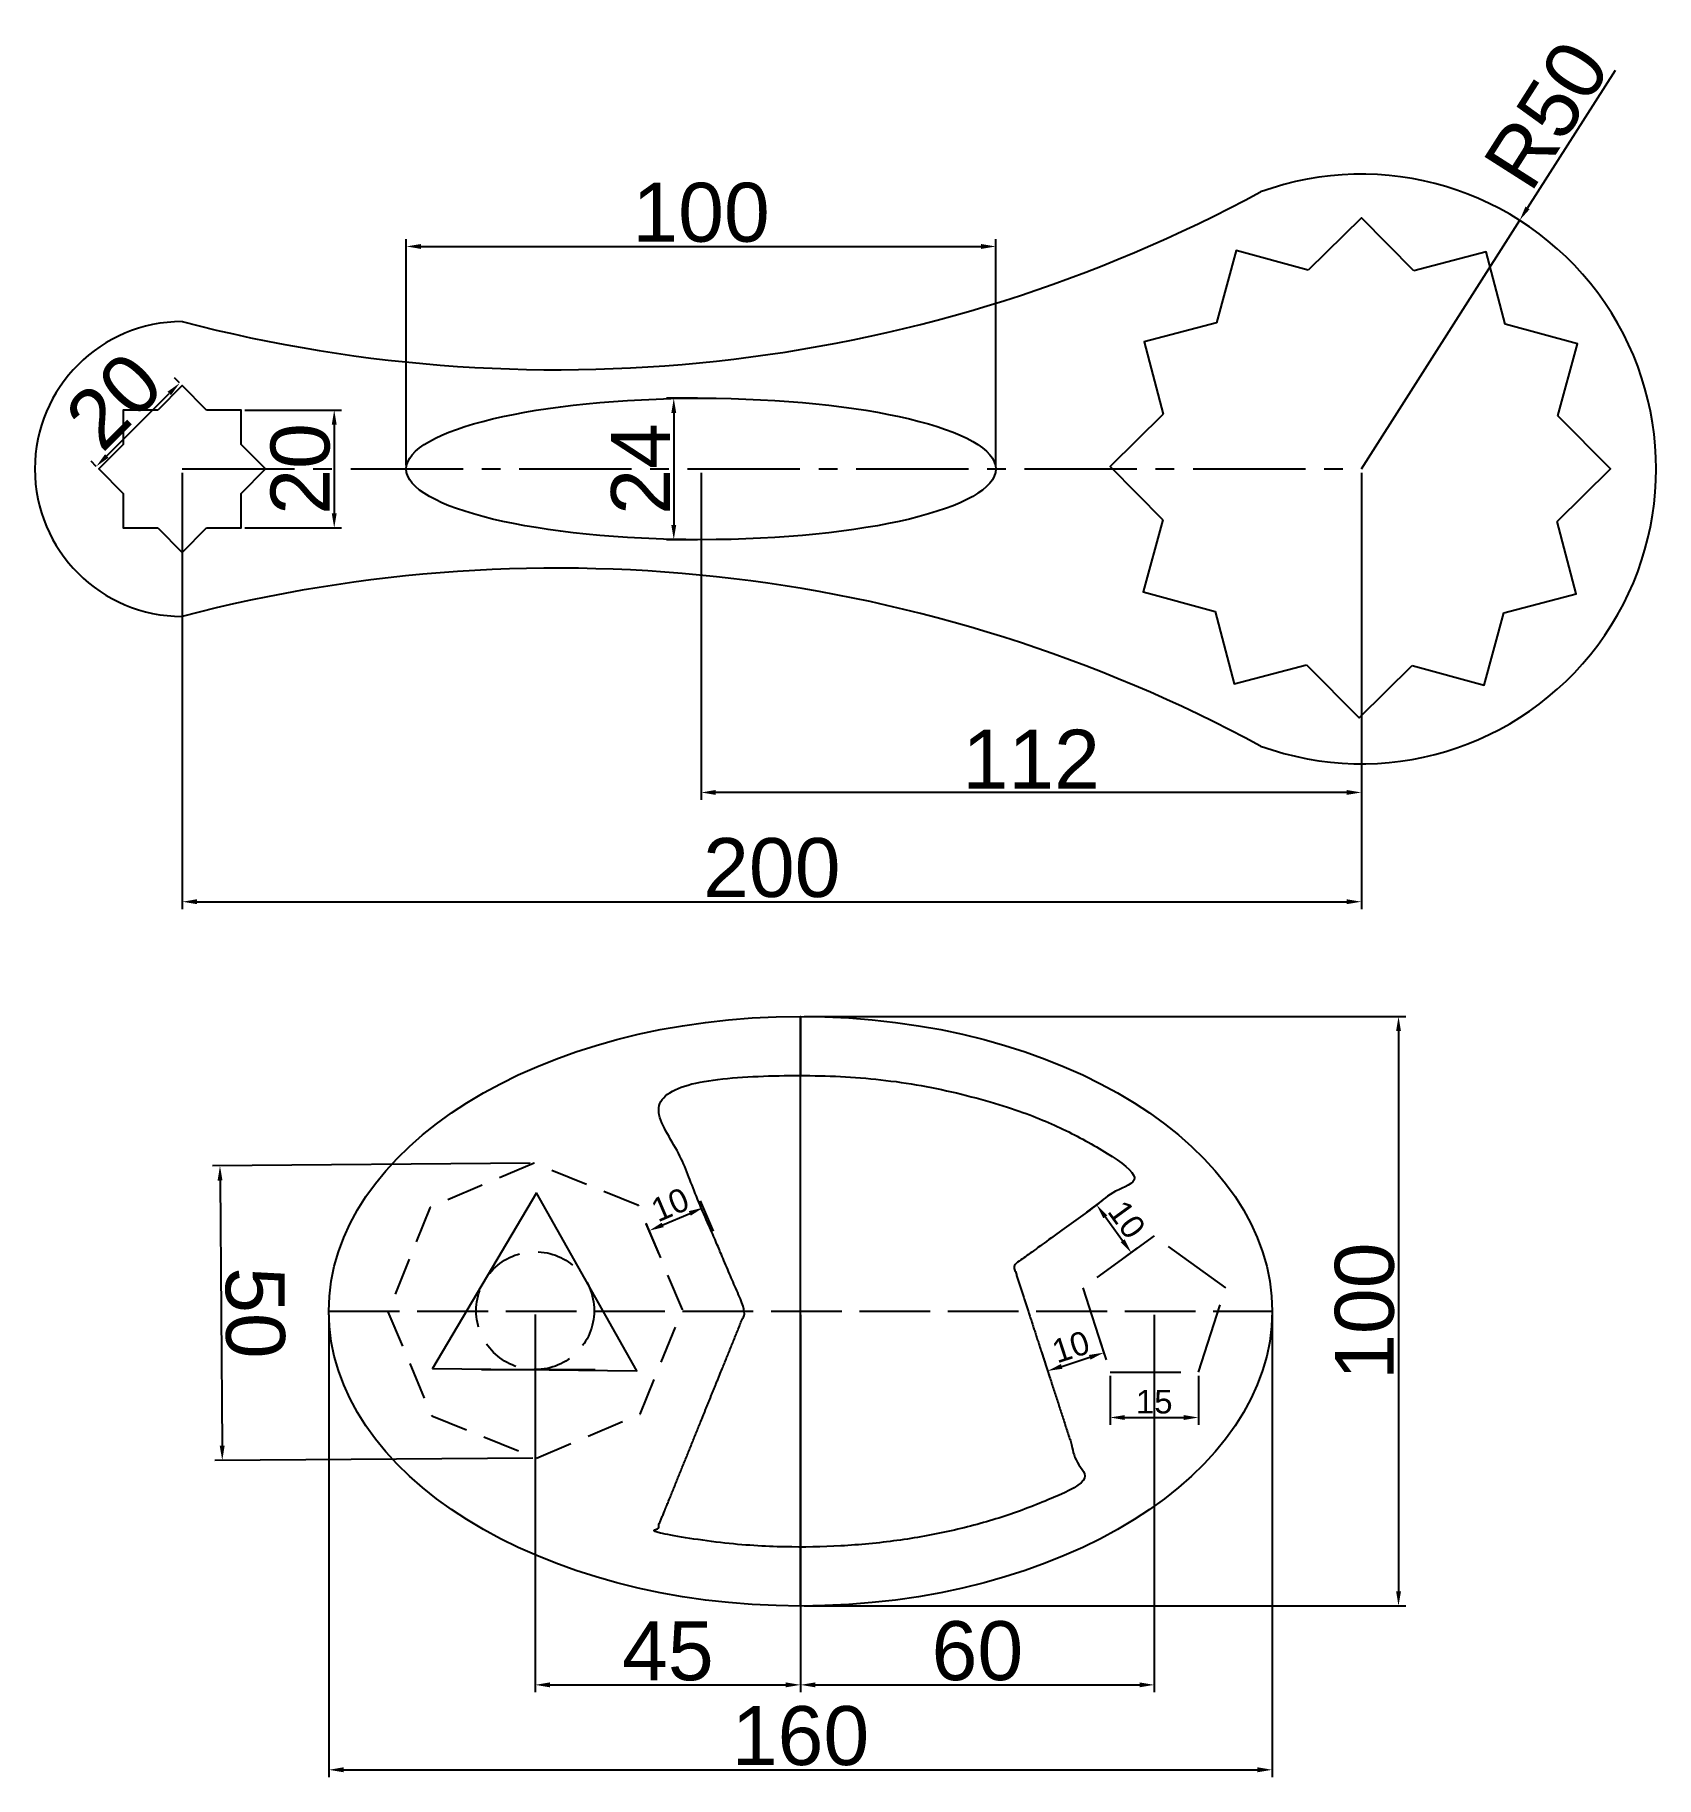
# Model space of a CAD drawing. Header units: millimetres. Extents: x 501 to 776, y 226 to 522.
import ezdxf

# ---------------------------------------------------------------- set-up
doc = ezdxf.new("R2010")
doc.units = ezdxf.units.MM
for name, pattern in [('ACAD_ISO02W100', [15, 12, -3]), ('CENTER2', [28.575, 19.05, -3.175, 3.175, -3.175]), ('DASHED2', [9.525, 6.35, -3.175])]:
    doc.linetypes.add(name, pattern=pattern)
doc.styles.get("Standard").update_dxf_attribs({"font": 'arial.ttf'})
doc.dimstyles.new('ISO-25', dxfattribs={"dimtxt": 2.5, "dimasz": 2.5, "dimexe": 1.25, "dimexo": 0.625, "dimtad": 1, "dimtxsty": 'Standard', "dimcen": 2.5, "dimadec": 0, "dimazin": 0, "dimtfac": 1, "dimtmove": 0, "dimatfit": 3, "dimfxl": 1, "dimarcsym": 0})

# ---------------------------------------------------------------- blocks, each defined once
blk = doc.blocks.new('*D20')
at = {"color": 0, "linetype": 'Continuous', "lineweight": -2, "transparency": 16777216}
for p, q in [((526.28, 447.72), (526.28, 373.7)), ((726.28, 447.72), (726.28, 373.7)), ((528.78, 374.95), (723.78, 374.95))]:
    blk.add_line(p, q, dxfattribs=at)
at = {"color": 0, "linetype": 'Continuous', "transparency": 16777216}
for points in [[(528.78, 375.37), (528.78, 374.54), (526.28, 374.95)], [(723.78, 375.37), (723.78, 374.54), (726.28, 374.95)]]:
    blk.add_solid(points, dxfattribs=at)
at = {"layer": 'Defpoints', "color": 0, "linetype": 'Continuous', "transparency": 16777216}
for p in [(526.28, 448.35), (726.28, 448.35), (726.28, 374.95)]:
    blk.add_point(p, dxfattribs=at)
at = {"color": 0, "linetype": 'Continuous', "transparency": 16777216, "insert": (626.28, 380.68), "char_height": 10, "attachment_point": 5}
blk.add_mtext('200', dxfattribs=at)
blk = doc.blocks.new('*D21')
at = {"color": 0, "linetype": 'Continuous', "lineweight": -2, "transparency": 16777216}
for p, q in [((564.28, 448.97), (564.28, 487.34)), ((566.78, 486.09), (661.78, 486.09)), ((664.28, 448.97), (664.28, 487.34))]:
    blk.add_line(p, q, dxfattribs=at)
at = {"color": 0, "linetype": 'Continuous', "transparency": 16777216}
for points in [[(566.78, 486.5), (566.78, 485.67), (564.28, 486.09)], [(661.78, 486.5), (661.78, 485.67), (664.28, 486.09)]]:
    blk.add_solid(points, dxfattribs=at)
at = {"layer": 'Defpoints', "color": 0, "linetype": 'Continuous', "transparency": 16777216}
for p in [(664.28, 486.09), (564.28, 448.35), (664.28, 448.35)]:
    blk.add_point(p, dxfattribs=at)
at = {"color": 0, "linetype": 'Continuous', "transparency": 16777216, "insert": (614.28, 491.82), "char_height": 10, "attachment_point": 5}
blk.add_mtext('100', dxfattribs=at)
blk = doc.blocks.new('*D22')
at = {"color": 0, "linetype": 'Continuous', "lineweight": -2, "transparency": 16777216}
for p, q in [((613.66, 460.35), (608.4, 460.35)), ((609.65, 457.85), (609.65, 438.85)), ((613.66, 436.35), (608.4, 436.35))]:
    blk.add_line(p, q, dxfattribs=at)
at = {"color": 0, "linetype": 'Continuous', "transparency": 16777216}
for points in [[(609.24, 457.85), (610.07, 457.85), (609.65, 460.35)], [(609.24, 438.85), (610.07, 438.85), (609.65, 436.35)]]:
    blk.add_solid(points, dxfattribs=at)
at = {"layer": 'Defpoints', "color": 0, "linetype": 'Continuous', "transparency": 16777216}
for p in [(614.28, 460.35), (609.65, 436.35), (614.28, 436.35)]:
    blk.add_point(p, dxfattribs=at)
at = {"color": 0, "linetype": 'Continuous', "transparency": 16777216, "insert": (604.01, 448.35), "char_height": 10, "attachment_point": 5, "rotation": 90}
blk.add_mtext('24', dxfattribs=at)
blk = doc.blocks.new('*D23')
at = {"color": 0, "linetype": 'Continuous', "lineweight": -2, "transparency": 16777216}
for p, q in [((536.91, 458.35), (553.31, 458.35)), ((552.06, 455.85), (552.06, 440.85)), ((536.91, 438.35), (553.31, 438.35))]:
    blk.add_line(p, q, dxfattribs=at)
at = {"color": 0, "linetype": 'Continuous', "transparency": 16777216}
for points in [[(551.64, 455.85), (552.48, 455.85), (552.06, 458.35)], [(551.64, 440.85), (552.48, 440.85), (552.06, 438.35)]]:
    blk.add_solid(points, dxfattribs=at)
at = {"layer": 'Defpoints', "color": 0, "linetype": 'Continuous', "transparency": 16777216}
for p in [(536.28, 458.35), (536.28, 438.35), (552.06, 438.35)]:
    blk.add_point(p, dxfattribs=at)
at = {"color": 0, "linetype": 'Continuous', "transparency": 16777216, "insert": (546.33, 448.35), "char_height": 10, "attachment_point": 5, "rotation": 90}
blk.add_mtext('20', dxfattribs=at)
blk = doc.blocks.new('*D24')
at = {"color": 0, "linetype": 'Continuous', "lineweight": -2, "transparency": 16777216}
for p, q in [((513.47, 450.55), (524.08, 461.15)), ((525.84, 462.93), (524.96, 463.81)), ((511.7, 448.79), (510.82, 449.66))]:
    blk.add_line(p, q, dxfattribs=at)
at = {"color": 0, "linetype": 'Continuous', "transparency": 16777216}
for points in [[(523.78, 461.45), (524.37, 460.86), (525.85, 462.92)], [(513.18, 450.84), (513.77, 450.25), (511.7, 448.78)]]:
    blk.add_solid(points, dxfattribs=at)
at = {"layer": 'Defpoints', "color": 0, "linetype": 'Continuous', "transparency": 16777216}
for p in [(525.85, 462.92), (526.28, 462.49), (512.14, 448.35)]:
    blk.add_point(p, dxfattribs=at)
at = {"color": 0, "linetype": 'Continuous', "transparency": 16777216, "insert": (514.72, 459.9), "char_height": 10, "attachment_point": 5, "rotation": 45}
blk.add_mtext('20', dxfattribs=at)
blk = doc.blocks.new('*D18')
at = {"color": 0, "linetype": 'Continuous', "lineweight": -2, "transparency": 16777216}
for p, q in [((614.28, 447.72), (614.28, 392.23)), ((726.28, 447.72), (726.28, 392.23)), ((723.78, 393.48), (616.78, 393.48))]:
    blk.add_line(p, q, dxfattribs=at)
at = {"color": 0, "linetype": 'Continuous', "transparency": 16777216}
for points in [[(616.78, 393.9), (616.78, 393.07), (614.28, 393.48)], [(723.78, 393.9), (723.78, 393.07), (726.28, 393.48)]]:
    blk.add_solid(points, dxfattribs=at)
at = {"layer": 'Defpoints', "color": 0, "linetype": 'Continuous', "transparency": 16777216}
for p in [(614.28, 448.35), (726.28, 448.35), (614.28, 393.48)]:
    blk.add_point(p, dxfattribs=at)
at = {"color": 0, "linetype": 'Continuous', "transparency": 16777216, "insert": (670.28, 399.13), "char_height": 10, "attachment_point": 5}
blk.add_mtext('112', dxfattribs=at)
blk = doc.blocks.new('*D19')
at = {"color": 0, "linetype": 'Continuous', "lineweight": -2, "transparency": 16777216}
for p, q in [((769.3, 515.93), (754.47, 492.64)), ((726.28, 448.35), (753.13, 490.53))]:
    blk.add_line(p, q, dxfattribs=at)
at = {"color": 0, "linetype": 'Continuous', "transparency": 16777216}
blk.add_solid([(754.12, 492.86), (754.82, 492.41), (753.13, 490.53)], dxfattribs=at)
at = {"layer": 'Defpoints', "color": 0, "linetype": 'Continuous', "transparency": 16777216}
for p in [(753.13, 490.53), (726.28, 448.35)]:
    blk.add_point(p, dxfattribs=at)
at = {"color": 0, "linetype": 'Continuous', "transparency": 16777216, "insert": (757.72, 508.41), "char_height": 10, "attachment_point": 5, "rotation": 57.5237}
blk.add_mtext('R50', dxfattribs=at)
blk = doc.blocks.new('*D25')
at = {"color": 0, "linetype": 'Continuous', "lineweight": -2, "transparency": 16777216}
for p, q in [((551.15, 304.87), (551.15, 226.47)), ((711.15, 304.87), (711.15, 226.47)), ((553.65, 227.72), (708.65, 227.72))]:
    blk.add_line(p, q, dxfattribs=at)
at = {"color": 0, "linetype": 'Continuous', "transparency": 16777216}
for points in [[(553.65, 228.14), (553.65, 227.3), (551.15, 227.72)], [(708.65, 228.14), (708.65, 227.3), (711.15, 227.72)]]:
    blk.add_solid(points, dxfattribs=at)
at = {"layer": 'Defpoints', "color": 0, "linetype": 'Continuous', "transparency": 16777216}
for p in [(551.15, 305.5), (711.15, 305.5), (711.15, 227.72)]:
    blk.add_point(p, dxfattribs=at)
at = {"color": 0, "linetype": 'Continuous', "transparency": 16777216, "insert": (631.15, 233.45), "char_height": 10, "attachment_point": 5}
blk.add_mtext('160', dxfattribs=at)
blk = doc.blocks.new('*D26')
at = {"color": 0, "linetype": 'Continuous', "lineweight": -2, "transparency": 16777216}
for p, q in [((586.15, 304.96), (586.15, 240.87)), ((631.15, 304.87), (631.15, 240.87)), ((588.65, 242.12), (628.65, 242.12))]:
    blk.add_line(p, q, dxfattribs=at)
at = {"color": 0, "linetype": 'Continuous', "transparency": 16777216}
for points in [[(588.65, 242.54), (588.65, 241.71), (586.15, 242.12)], [(628.65, 242.54), (628.65, 241.71), (631.15, 242.12)]]:
    blk.add_solid(points, dxfattribs=at)
at = {"layer": 'Defpoints', "color": 0, "linetype": 'Continuous', "transparency": 16777216}
for p in [(586.15, 305.59), (631.15, 305.5), (631.15, 242.12)]:
    blk.add_point(p, dxfattribs=at)
at = {"color": 0, "linetype": 'Continuous', "transparency": 16777216, "insert": (608.65, 247.83), "char_height": 10, "attachment_point": 5}
blk.add_mtext('45', dxfattribs=at)
blk = doc.blocks.new('*D27')
at = {"color": 0, "linetype": 'Continuous', "lineweight": -2, "transparency": 16777216}
for p, q in [((631.15, 304.87), (631.15, 240.87)), ((691.15, 304.87), (691.15, 240.87)), ((633.65, 242.12), (688.65, 242.12))]:
    blk.add_line(p, q, dxfattribs=at)
at = {"color": 0, "linetype": 'Continuous', "transparency": 16777216}
for points in [[(633.65, 242.54), (633.65, 241.71), (631.15, 242.12)], [(688.65, 242.54), (688.65, 241.71), (691.15, 242.12)]]:
    blk.add_solid(points, dxfattribs=at)
at = {"layer": 'Defpoints', "color": 0, "linetype": 'Continuous', "transparency": 16777216}
for p in [(631.15, 305.5), (691.15, 305.5), (691.15, 242.12)]:
    blk.add_point(p, dxfattribs=at)
at = {"color": 0, "linetype": 'Continuous', "transparency": 16777216, "insert": (661.15, 247.85), "char_height": 10, "attachment_point": 5}
blk.add_mtext('60', dxfattribs=at)
blk = doc.blocks.new('*D28')
at = {"color": 0, "linetype": 'Continuous', "lineweight": -2, "transparency": 16777216}
for p, q in [((681.52, 301.71), (682.97, 297.27)), ((672.01, 298.62), (673.46, 294.18)), ((675.45, 296.14), (680.2, 297.69))]:
    blk.add_line(p, q, dxfattribs=at)
at = {"color": 0, "linetype": 'Continuous', "transparency": 16777216}
for points in [[(675.32, 296.54), (675.58, 295.74), (673.07, 295.37)], [(680.07, 298.08), (680.33, 297.29), (682.58, 298.46)]]:
    blk.add_solid(points, dxfattribs=at)
at = {"layer": 'Defpoints', "color": 0, "linetype": 'Continuous', "transparency": 16777216}
for p in [(681.33, 302.31), (671.82, 299.22), (682.58, 298.46)]:
    blk.add_point(p, dxfattribs=at)
at = {"color": 0, "linetype": 'Continuous', "transparency": 16777216, "insert": (677, 299.45), "char_height": 4, "attachment_point": 5, "rotation": 18}
blk.add_mtext('10', dxfattribs=at)
blk = doc.blocks.new('*D29')
at = {"color": 0, "linetype": 'Continuous', "lineweight": -2, "transparency": 16777216}
for p, q in [((679.71, 322.31), (682.39, 324.26)), ((685.79, 317.46), (682.85, 321.5)), ((685.58, 314.22), (688.27, 316.17))]:
    blk.add_line(p, q, dxfattribs=at)
at = {"color": 0, "linetype": 'Continuous', "transparency": 16777216}
for points in [[(683.19, 321.75), (682.51, 321.26), (681.38, 323.52)], [(686.13, 317.7), (685.45, 317.21), (687.26, 315.43)]]:
    blk.add_solid(points, dxfattribs=at)
at = {"layer": 'Defpoints', "color": 0, "linetype": 'Continuous', "transparency": 16777216}
for p in [(681.38, 323.52), (679.2, 321.94), (685.08, 313.85)]:
    blk.add_point(p, dxfattribs=at)
at = {"color": 0, "linetype": 'Continuous', "transparency": 16777216, "insert": (686.48, 321.05), "char_height": 4, "attachment_point": 5, "rotation": 306}
blk.add_mtext('10', dxfattribs=at)
blk = doc.blocks.new('*D30')
at = {"color": 0, "linetype": 'Continuous', "lineweight": -2, "transparency": 16777216}
for p, q in [((683.65, 294.55), (683.65, 286.22)), ((698.65, 294.55), (698.65, 286.22)), ((686.15, 287.47), (696.15, 287.47))]:
    blk.add_line(p, q, dxfattribs=at)
at = {"color": 0, "linetype": 'Continuous', "transparency": 16777216}
for points in [[(686.15, 287.88), (686.15, 287.05), (683.65, 287.47)], [(696.15, 287.88), (696.15, 287.05), (698.65, 287.47)]]:
    blk.add_solid(points, dxfattribs=at)
at = {"layer": 'Defpoints', "color": 0, "linetype": 'Continuous', "transparency": 16777216}
for p in [(683.65, 295.18), (698.65, 295.18), (698.65, 287.47)]:
    blk.add_point(p, dxfattribs=at)
at = {"color": 0, "linetype": 'Continuous', "transparency": 16777216, "insert": (691.15, 290.13), "char_height": 4, "attachment_point": 5}
blk.add_mtext('15', dxfattribs=at)
blk = doc.blocks.new('*D31')
at = {"color": 0, "linetype": 'Continuous', "lineweight": -2, "transparency": 16777216}
for p, q in [((631.77, 355.5), (733.83, 355.5)), ((732.58, 353), (732.58, 258)), ((631.77, 255.5), (733.83, 255.5))]:
    blk.add_line(p, q, dxfattribs=at)
at = {"color": 0, "linetype": 'Continuous', "transparency": 16777216}
for points in [[(732.17, 353), (733, 353), (732.58, 355.5)], [(732.17, 258), (733, 258), (732.58, 255.5)]]:
    blk.add_solid(points, dxfattribs=at)
at = {"layer": 'Defpoints', "color": 0, "linetype": 'Continuous', "transparency": 16777216}
for p in [(631.15, 355.5), (631.15, 255.5), (732.58, 255.5)]:
    blk.add_point(p, dxfattribs=at)
at = {"color": 0, "linetype": 'Continuous', "transparency": 16777216, "insert": (726.85, 305.5), "char_height": 10, "attachment_point": 5, "rotation": 90}
blk.add_mtext('100', dxfattribs=at)
blk = doc.blocks.new('*D32')
at = {"color": 0, "linetype": 'Continuous', "lineweight": -2, "transparency": 16777216}
for p, q in [((585.32, 330.58), (531.43, 330.16)), ((532.7, 327.67), (533.05, 282.67)), ((585.72, 280.59), (531.82, 280.16))]:
    blk.add_line(p, q, dxfattribs=at)
at = {"color": 0, "linetype": 'Continuous', "transparency": 16777216}
for points in [[(533.11, 327.67), (532.28, 327.66), (532.68, 330.17)], [(533.47, 282.67), (532.64, 282.67), (533.07, 280.17)]]:
    blk.add_solid(points, dxfattribs=at)
at = {"layer": 'Defpoints', "color": 0, "linetype": 'Continuous', "transparency": 16777216}
for p in [(585.95, 330.59), (533.07, 280.17), (586.34, 280.59)]:
    blk.add_point(p, dxfattribs=at)
at = {"color": 0, "linetype": 'Continuous', "transparency": 16777216, "insert": (538.61, 305.21), "char_height": 10, "attachment_point": 5, "rotation": 270.4525}
blk.add_mtext('50', dxfattribs=at)
blk = doc.blocks.new('*D33')
at = {"color": 0, "linetype": 'Continuous', "lineweight": -2, "transparency": 16777216}
for p, q in [((616.37, 319.09), (614.18, 324.22)), ((607.17, 315.17), (604.98, 320.3)), ((607.77, 320.13), (612.37, 322.09))]:
    blk.add_line(p, q, dxfattribs=at)
at = {"color": 0, "linetype": 'Continuous', "transparency": 16777216}
for points in [[(612.21, 322.47), (612.54, 321.71), (614.67, 323.07)], [(607.61, 320.51), (607.94, 319.75), (605.47, 319.15)]]:
    blk.add_solid(points, dxfattribs=at)
at = {"layer": 'Defpoints', "color": 0, "linetype": 'Continuous', "transparency": 16777216}
for p in [(614.67, 323.07), (616.61, 318.52), (607.41, 314.6)]:
    blk.add_point(p, dxfattribs=at)
at = {"color": 0, "linetype": 'Continuous', "transparency": 16777216, "insert": (609.03, 323.56), "char_height": 4, "attachment_point": 5, "rotation": 23.0912}
blk.add_mtext('10', dxfattribs=at)

msp = doc.modelspace()

# ---------------------------------------------------------------- linework, layer by layer
at = {"linetype": 'CENTER2'}
msp.add_line((526.28, 448.346), (726.28, 448.346), dxfattribs=at)
at = {"linetype": 'ACAD_ISO02W100'}
msp.add_line((551.146, 305.499), (711.146, 305.499), dxfattribs=at)
at = {"linetype": 'Continuous'}
for p, q in [((577.039, 295.59), (596.342, 295.59)), ((608.2, 271.874), (608.2, 271.874))]:
    msp.add_line(p, q, dxfattribs=at)
for points in [[(735.204, 481.962), (726.28, 490.969), (717.273, 482.045)], [(717.273, 482.045), (705.041, 485.383), (701.702, 473.151)], [(750.692, 472.924), (747.467, 485.187), (735.204, 481.962)], [(701.702, 473.151), (689.44, 469.926), (692.665, 457.664)], [(759.585, 457.353), (762.924, 469.586), (750.692, 472.924)], [(530.422, 458.346), (526.28, 462.488), (522.138, 458.346)], [(522.138, 458.346), (516.28, 458.346), (516.28, 452.488)], [(536.28, 452.488), (536.28, 458.346), (530.422, 458.346)], [(692.665, 457.664), (683.657, 448.74), (692.581, 439.732)], [(759.502, 439.422), (768.509, 448.346), (759.585, 457.353)], [(516.28, 452.488), (512.138, 448.346), (516.28, 444.204)], [(536.28, 444.204), (540.422, 448.346), (536.28, 452.488)], [(516.28, 444.204), (516.28, 438.346), (522.138, 438.346)], [(530.422, 438.346), (536.28, 438.346), (536.28, 444.204)], [(522.138, 438.346), (526.28, 434.204), (530.422, 438.346)], [(692.581, 439.732), (689.243, 427.5), (701.475, 424.162)], [(750.464, 423.935), (762.727, 427.16), (759.502, 439.422)], [(701.475, 424.162), (704.7, 411.899), (716.962, 415.124)], [(734.894, 415.041), (747.126, 411.703), (750.464, 423.935)], [(716.962, 415.124), (725.887, 406.117), (734.894, 415.041)]]:
    msp.add_lwpolyline(points)
msp.add_lwpolyline([(631.146, 255.499), (631.146, 355.499), (631.146, 345.499)], dxfattribs=at)
at = {"color": 251, "linetype": 'DASHED2', "true_color": 0x636466}
msp.add_lwpolyline([(585.949, 330.589), (568.33, 323.127), (561.147, 305.392), (568.609, 287.773), (586.344, 280.59), (603.963, 288.052), (611.146, 305.787), (603.684, 323.406)], close=True, dxfattribs=at)
at = {"linetype": 'Continuous'}
msp.add_lwpolyline([(586.354, 325.589), (568.723, 295.77), (603.362, 295.41)], close=True, dxfattribs=at)
at = {"color": 251, "linetype": 'ACAD_ISO02W100', "true_color": 0x636466}
msp.add_lwpolyline([(691.146, 318.259), (679.011, 309.442), (683.646, 295.176), (698.646, 295.176), (703.282, 309.442)], close=True, dxfattribs=at)
at = {"color": 251, "linetype": 'DASHED2', "true_color": 0x636466}
msp.add_circle((586.147, 305.59), 10, dxfattribs=at)
for centre, radius, start, end in [((726.28, 448.346), 50, 250.008, 109.992), ((589.82, 716.542), 251.36, 255.35767, 298.35156), ((526.28, 448.346), 25, 90, 270), ((589.843, 180.347), 251.175, 61.63188, 104.65888)]:
    msp.add_arc(centre, radius, start, end)
msp.add_ellipse((614.28, 448.346), major_axis=(50, 0), ratio=0.24)
at = {"linetype": 'Continuous'}
msp.add_ellipse((631.146, 305.499), major_axis=(80, 0), ratio=0.625, dxfattribs=at)
msp.add_rational_spline([(671.818, 299.219), (669.537, 306.24), (667.255, 313.261), (677.792, 320.916), (688.328, 328.571), (656.836, 354.056), (605.911, 342.809), (613.864, 324.154), (621.818, 305.499), (619.321, 299.332), (616.823, 293.166), (612.512, 282.52), (608.2, 271.874), (607.422, 269.952), (606.643, 268.029), (647.513, 259.302), (679.224, 276.426), (675.521, 287.822), (671.818, 299.219)], [1, 1, 1, 1, 1, 0.788521427772, 1, 1, 1, 1, 1, 1, 1, 1, 1, 0.8486519516, 1, 1, 1], degree=2, knots=[0, 0, 0, 1, 1, 2, 2, 3.3247904, 3.3247904, 4.3247904, 4.3247904, 5.3247904, 5.3247904, 6.3247904, 6.3247904, 7.3247904, 7.3247904, 8.43952, 8.43952, 9.43952, 9.43952, 9.43952], dxfattribs=at)

# ---------------------------------------------------------------- dimensions: what is measured, and where the dimension line sits
dim = msp.add_radius_dim(center=(726.28, 448.346), mpoint=(753.128, 490.527), dimstyle='ISO-25', override={"dimtxt": 10}, dxfattribs=at)
dim.commit()
dim.dimension.update_dxf_attribs({"geometry": '*D19', "text_midpoint": (757.719, 508.414)})
for base, p1, p2, picture, middle in [((664.28, 486.088), (564.28, 448.346), (664.28, 448.346), '*D21', (614.28, 491.819)), ((614.28, 393.484), (726.28, 448.346), (614.28, 448.346), '*D18', (670.28, 399.129)), ((711.146, 227.72), (551.146, 305.499), (711.146, 305.499), '*D25', (631.146, 233.451)), ((631.146, 242.123), (586.147, 305.59), (631.146, 305.499), '*D26', (608.646, 247.833)), ((691.146, 242.123), (631.146, 305.499), (691.146, 305.499), '*D27', (661.146, 247.853))]:
    dim = msp.add_linear_dim(base=base, p1=p1, p2=p2, dimstyle='ISO-25', override={"dimtxt": 10}, dxfattribs=at)
    dim.commit()
    dim.dimension.update_dxf_attribs({"geometry": picture, "text_midpoint": middle})
for base, p1, p2, angle, picture, middle, dimtype in [((525.847, 462.921), (512.138, 448.346), (526.28, 462.488), 45, '*D24', (518.776, 455.85), 161), ((552.061, 438.346), (536.28, 458.346), (536.28, 438.346), 90, '*D23', (552.061, 448.346), 160)]:
    dim = msp.add_linear_dim(base=base, p1=p1, p2=p2, angle=angle, dimstyle='ISO-25', override={"dimtxt": 10}, dxfattribs=at)
    dim.commit()
    dim.dimension.update_dxf_attribs({"geometry": picture, "text_midpoint": middle, "dimtype": dimtype})
dim = msp.add_linear_dim(base=(609.654, 436.346), p1=(614.28, 460.346), p2=(614.28, 436.346), angle=90, dimstyle='ISO-25', override={"dimtxt": 10}, dxfattribs=at)
dim.commit()
dim.dimension.update_dxf_attribs({"geometry": '*D22', "text_midpoint": (604.009, 448.346)})
dim = msp.add_linear_dim(base=(726.28, 374.954), p1=(526.28, 448.346), p2=(726.28, 448.346), dimstyle='ISO-25', override={"dimtxt": 10}, dxfattribs=at)
dim.commit()
dim.dimension.update_dxf_attribs({"geometry": '*D20', "text_midpoint": (626.28, 374.954), "dimtype": 160})
for p1, p2, distance, override, picture, middle in [((631.146, 355.499), (631.146, 255.499), 101.436, {"dimtxt": 10}, '*D31', (726.851, 305.499)), ((585.949, 330.589), (586.344, 280.59), -53.272, {"dimtxt": 10}, '*D32', (538.606, 305.214)), ((607.415, 314.597), (616.614, 318.519), 4.948, {"dimtxt": 4}, '*D33', (609.028, 323.563)), ((685.079, 313.85), (679.201, 321.94), -2.694, {"dimtxt": 4}, '*D29', (686.477, 321.047)), ((671.818, 299.219), (681.329, 302.309), -4.048, {"dimtxt": 4}, '*D28', (677, 299.45)), ((683.646, 295.176), (698.646, 295.176), -7.711, {"dimtxt": 4}, '*D30', (691.146, 290.132))]:
    dim = msp.add_aligned_dim(p1=p1, p2=p2, distance=distance, dimstyle='ISO-25', override=override, dxfattribs=at)
    dim.commit()
    dim.dimension.update_dxf_attribs({"geometry": picture, "text_midpoint": middle})

doc.saveas('drawing.dxf')
